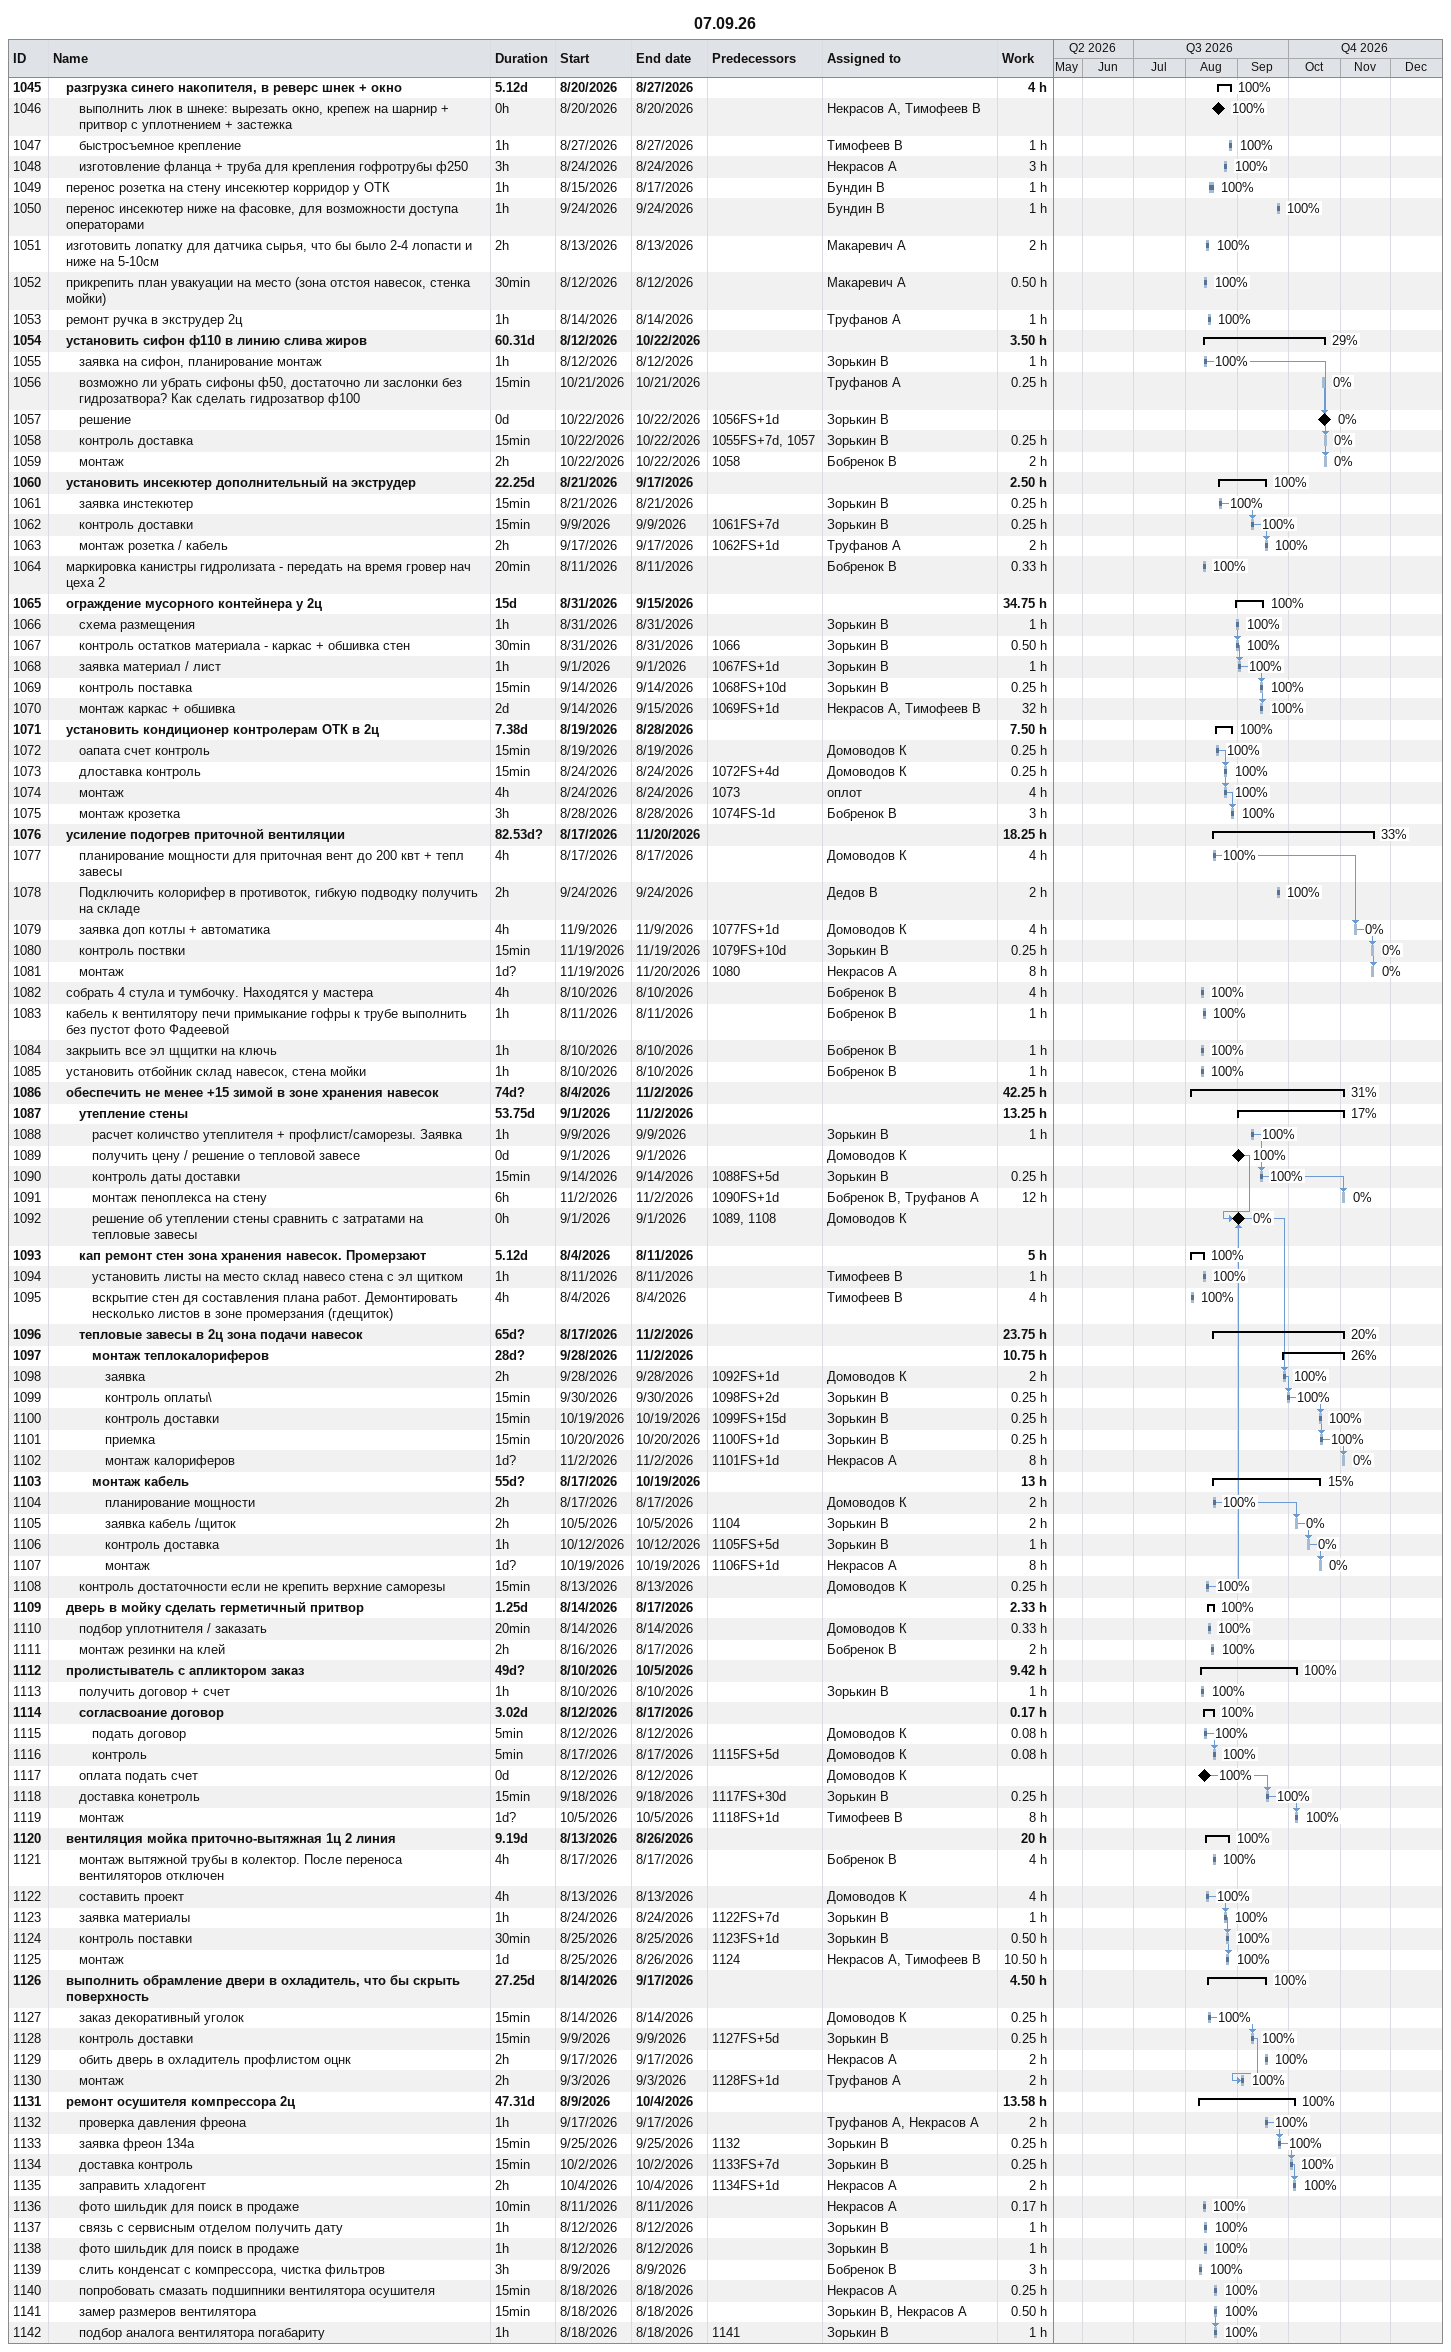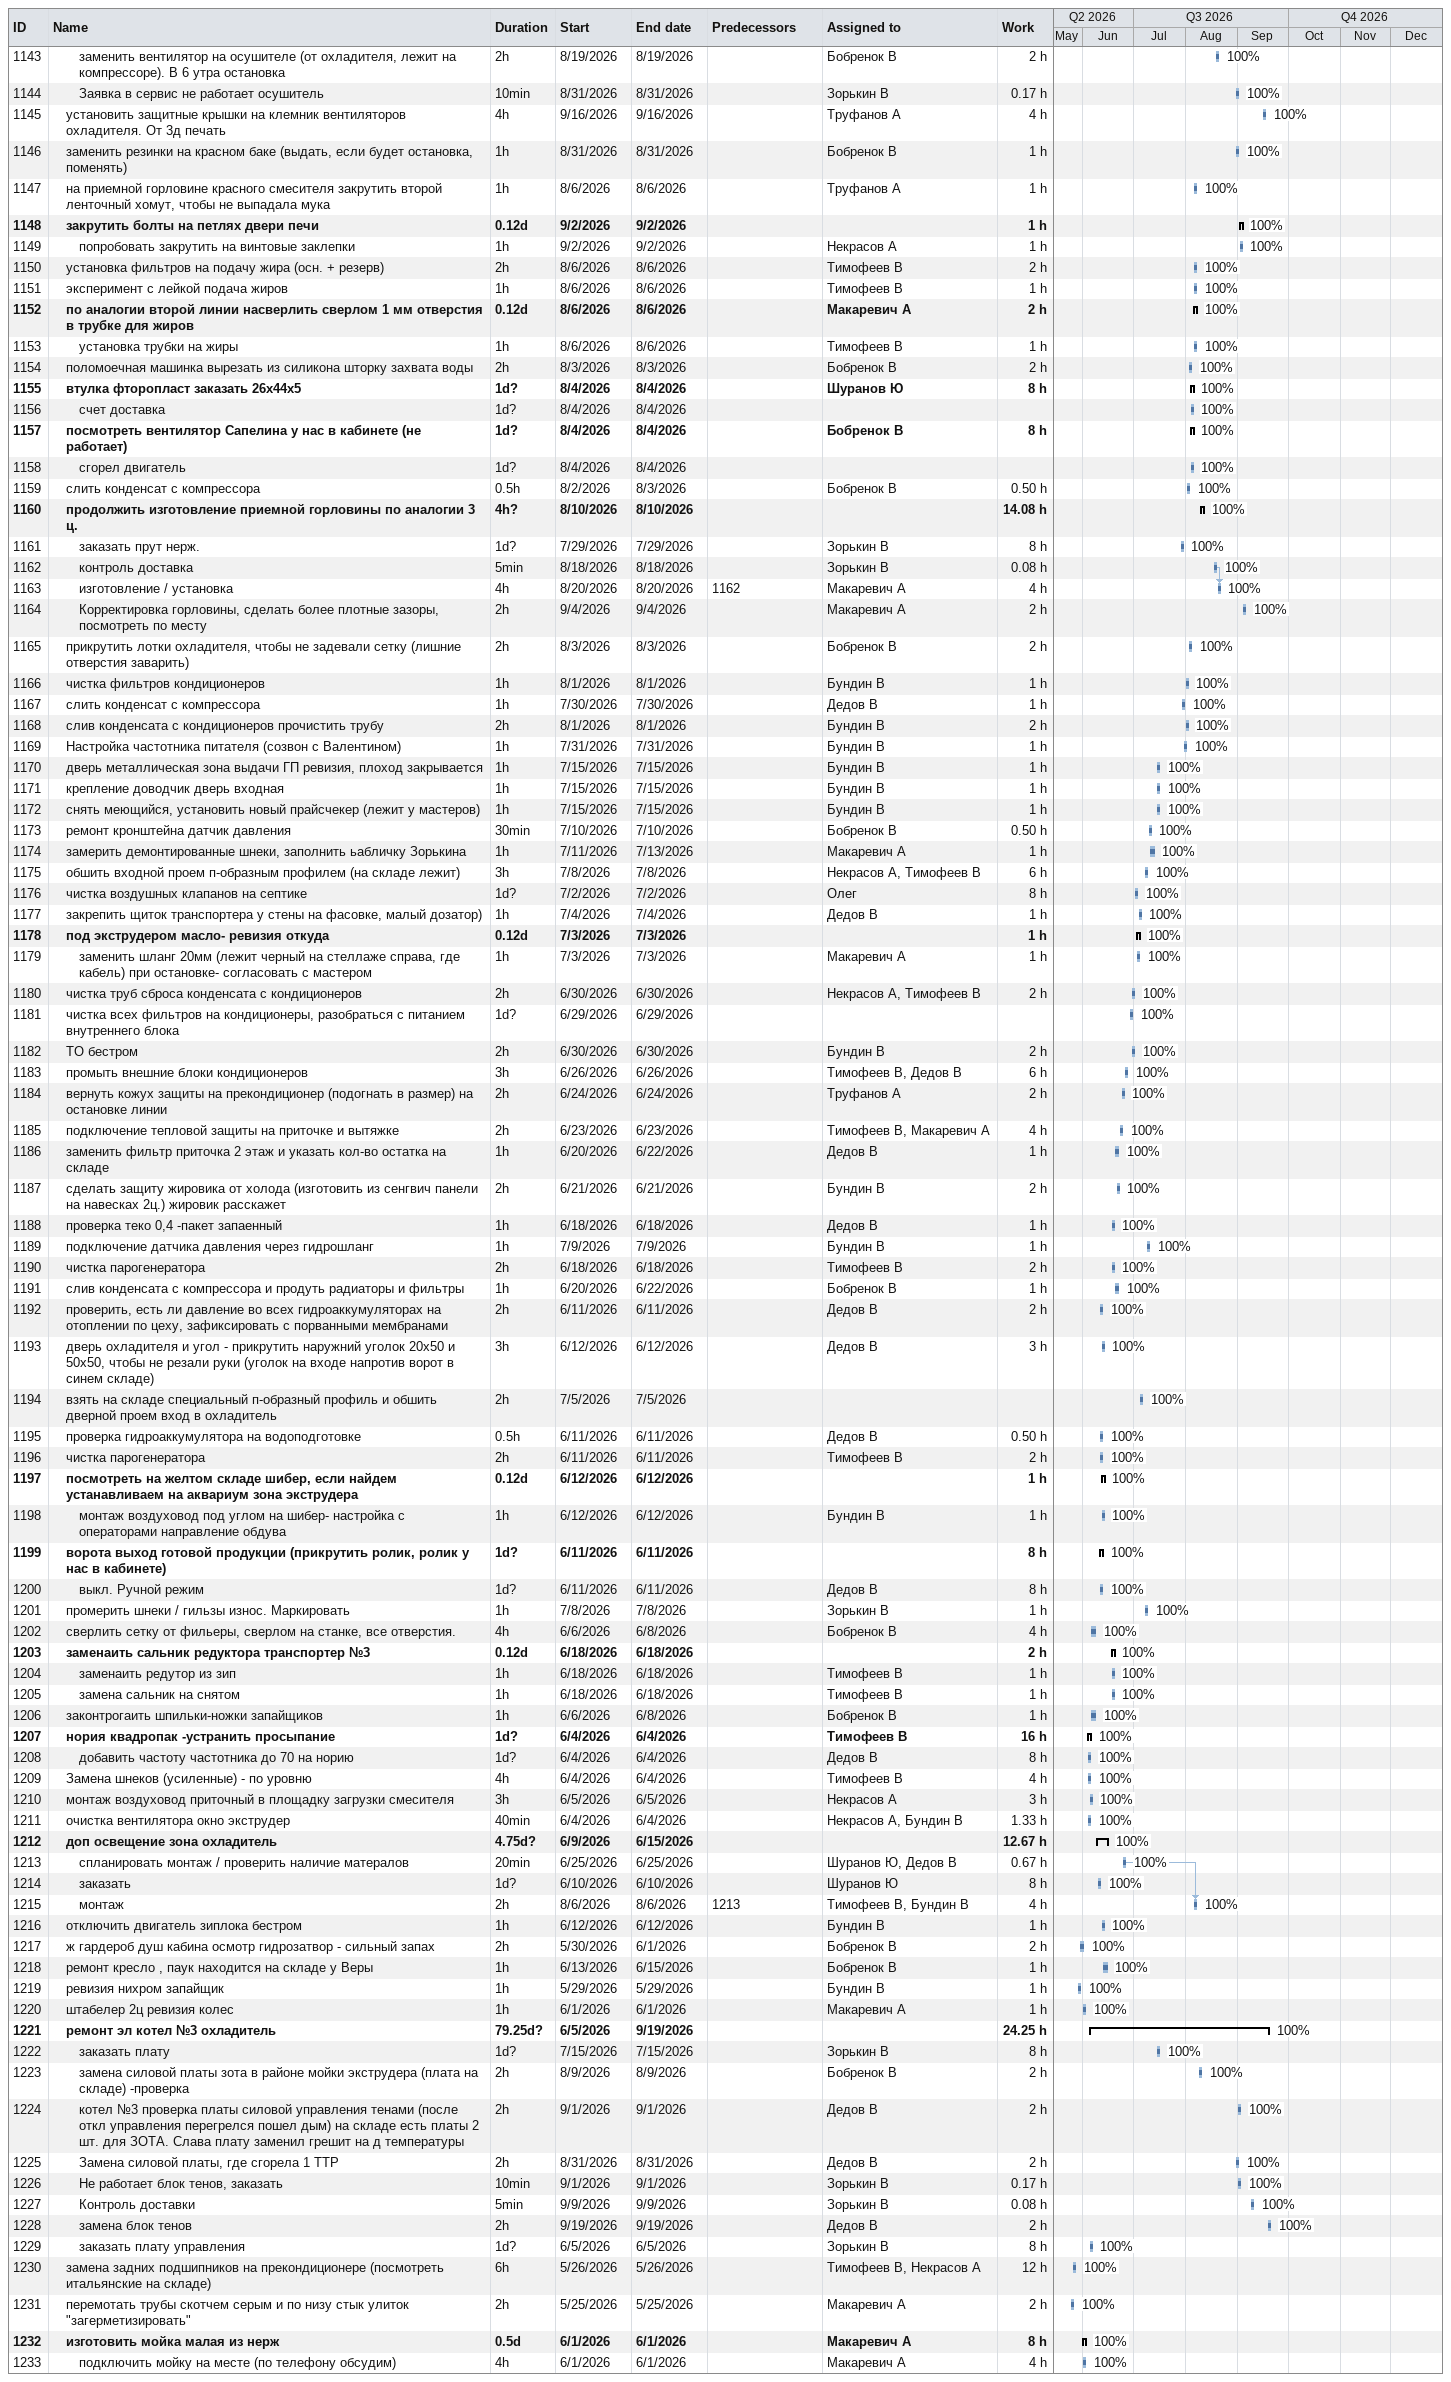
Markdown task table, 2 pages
07.09.26

| ID | Level | Task | Duration | Start | Finish | Predecessors | Resources | % complete | Work (h) |
|---|---|---|---|---|---|---|---|---|---|
| 1045 | 2 | **разгрузка синего накопителя, в реверс шнек + окно** | 5.12d | 2026-08-20 | 2026-08-27 |  |  | 100 | 4 |
| 1046 | 3 | выполнить люк в шнеке: вырезать окно, крепеж на шарнир + притвор с уплотнением + застежка | 0h | 2026-08-20 | 2026-08-20 |  | Некрасов А, Тимофеев В | 100 |  |
| 1047 | 3 | быстросъемное крепление | 1h | 2026-08-27 | 2026-08-27 |  | Тимофеев В | 100 | 1 |
| 1048 | 3 | изготовление фланца + труба для крепления гофротрубы ф250 | 3h | 2026-08-24 | 2026-08-24 |  | Некрасов А | 100 | 3 |
| 1049 | 2 | перенос розетка на стену инсекютер корридор у ОТК | 1h | 2026-08-15 | 2026-08-17 |  | Бундин В | 100 | 1 |
| 1050 | 2 | перенос инсекютер ниже на фасовке, для возможности доступа операторами | 1h | 2026-09-24 | 2026-09-24 |  | Бундин В | 100 | 1 |
| 1051 | 2 | изготовить лопатку для датчика сырья, что бы было 2-4 лопасти и ниже на 5-10см | 2h | 2026-08-13 | 2026-08-13 |  | Макаревич А | 100 | 2 |
| 1052 | 2 | прикрепить план увакуации на место (зона отстоя навесок, стенка мойки) | 30min | 2026-08-12 | 2026-08-12 |  | Макаревич А | 100 | 0.50 |
| 1053 | 2 | ремонт ручка в экструдер 2ц | 1h | 2026-08-14 | 2026-08-14 |  | Труфанов А | 100 | 1 |
| 1054 | 2 | **установить сифон ф110 в линию слива жиров** | 60.31d | 2026-08-12 | 2026-10-22 |  |  | 29 | 3.50 |
| 1055 | 3 | заявка на сифон, планирование монтаж | 1h | 2026-08-12 | 2026-08-12 |  | Зорькин В | 100 | 1 |
| 1056 | 3 | возможно ли убрать сифоны ф50, достаточно ли заслонки без гидрозатвора? Как сделать гидрозатвор ф100 | 15min | 2026-10-21 | 2026-10-21 |  | Труфанов А | 0 | 0.25 |
| 1057 | 3 | решение | 0d | 2026-10-22 | 2026-10-22 | 1056FS+1d | Зорькин В | 0 |  |
| 1058 | 3 | контроль доставка | 15min | 2026-10-22 | 2026-10-22 | 1055FS+7d, 1057 | Зорькин В | 0 | 0.25 |
| 1059 | 3 | монтаж | 2h | 2026-10-22 | 2026-10-22 | 1058 | Бобренок В | 0 | 2 |
| 1060 | 2 | **установить инсекютер дополнительный на экструдер** | 22.25d | 2026-08-21 | 2026-09-17 |  |  | 100 | 2.50 |
| 1061 | 3 | заявка инстекютер | 15min | 2026-08-21 | 2026-08-21 |  | Зорькин В | 100 | 0.25 |
| 1062 | 3 | контроль доставки | 15min | 2026-09-09 | 2026-09-09 | 1061FS+7d | Зорькин В | 100 | 0.25 |
| 1063 | 3 | монтаж розетка / кабель | 2h | 2026-09-17 | 2026-09-17 | 1062FS+1d | Труфанов А | 100 | 2 |
| 1064 | 2 | маркировка канистры гидролизата - передать на время гровер нач цеха 2 | 20min | 2026-08-11 | 2026-08-11 |  | Бобренок В | 100 | 0.33 |
| 1065 | 2 | **ограждение мусорного контейнера у 2ц** | 15d | 2026-08-31 | 2026-09-15 |  |  | 100 | 34.75 |
| 1066 | 3 | схема размещения | 1h | 2026-08-31 | 2026-08-31 |  | Зорькин В | 100 | 1 |
| 1067 | 3 | контроль остатков материала - каркас + обшивка стен | 30min | 2026-08-31 | 2026-08-31 | 1066 | Зорькин В | 100 | 0.50 |
| 1068 | 3 | заявка материал / лист | 1h | 2026-09-01 | 2026-09-01 | 1067FS+1d | Зорькин В | 100 | 1 |
| 1069 | 3 | контроль поставка | 15min | 2026-09-14 | 2026-09-14 | 1068FS+10d | Зорькин В | 100 | 0.25 |
| 1070 | 3 | монтаж каркас + обшивка | 2d | 2026-09-14 | 2026-09-15 | 1069FS+1d | Некрасов А, Тимофеев В | 100 | 32 |
| 1071 | 2 | **установить кондиционер контролерам ОТК в 2ц** | 7.38d | 2026-08-19 | 2026-08-28 |  |  | 100 | 7.50 |
| 1072 | 3 | оапата счет контроль | 15min | 2026-08-19 | 2026-08-19 |  | Домоводов К | 100 | 0.25 |
| 1073 | 3 | длоставка контроль | 15min | 2026-08-24 | 2026-08-24 | 1072FS+4d | Домоводов К | 100 | 0.25 |
| 1074 | 3 | монтаж | 4h | 2026-08-24 | 2026-08-24 | 1073 | оплот | 100 | 4 |
| 1075 | 3 | монтаж крозетка | 3h | 2026-08-28 | 2026-08-28 | 1074FS-1d | Бобренок В | 100 | 3 |
| 1076 | 2 | **усиление подогрев приточной вентиляции** | 82.53d? | 2026-08-17 | 2026-11-20 |  |  | 33 | 18.25 |
| 1077 | 3 | планирование мощности для приточная вент до 200 квт + тепл завесы | 4h | 2026-08-17 | 2026-08-17 |  | Домоводов К | 100 | 4 |
| 1078 | 3 | Подключить колорифер в противоток, гибкую подводку получить на складе | 2h | 2026-09-24 | 2026-09-24 |  | Дедов В | 100 | 2 |
| 1079 | 3 | заявка доп котлы + автоматика | 4h | 2026-11-09 | 2026-11-09 | 1077FS+1d | Домоводов К | 0 | 4 |
| 1080 | 3 | контроль поствки | 15min | 2026-11-19 | 2026-11-19 | 1079FS+10d | Зорькин В | 0 | 0.25 |
| 1081 | 3 | монтаж | 1d? | 2026-11-19 | 2026-11-20 | 1080 | Некрасов А | 0 | 8 |
| 1082 | 2 | собрать 4 стула и тумбочку. Находятся у мастера | 4h | 2026-08-10 | 2026-08-10 |  | Бобренок В | 100 | 4 |
| 1083 | 2 | кабель к вентилятору печи примыкание гофры к трубе выполнить без пустот фото Фадеевой | 1h | 2026-08-11 | 2026-08-11 |  | Бобренок В | 100 | 1 |
| 1084 | 2 | закрыить все эл щщитки на ключь | 1h | 2026-08-10 | 2026-08-10 |  | Бобренок В | 100 | 1 |
| 1085 | 2 | установить отбойник склад навесок, стена мойки | 1h | 2026-08-10 | 2026-08-10 |  | Бобренок В | 100 | 1 |
| 1086 | 2 | **обеспечить не менее +15 зимой в зоне хранения навесок** | 74d? | 2026-08-04 | 2026-11-02 |  |  | 31 | 42.25 |
| 1087 | 3 | **утепление стены** | 53.75d | 2026-09-01 | 2026-11-02 |  |  | 17 | 13.25 |
| 1088 | 4 | расчет количство утеплителя + профлист/саморезы. Заявка | 1h | 2026-09-09 | 2026-09-09 |  | Зорькин В | 100 | 1 |
| 1089 | 4 | получить цену / решение о тепловой завесе | 0d | 2026-09-01 | 2026-09-01 |  | Домоводов К | 100 |  |
| 1090 | 4 | контроль даты доставки | 15min | 2026-09-14 | 2026-09-14 | 1088FS+5d | Зорькин В | 100 | 0.25 |
| 1091 | 4 | монтаж пеноплекса на стену | 6h | 2026-11-02 | 2026-11-02 | 1090FS+1d | Бобренок В, Труфанов А | 0 | 12 |
| 1092 | 4 | решение об утеплении стены сравнить с затратами на тепловые завесы | 0h | 2026-09-01 | 2026-09-01 | 1089, 1108 | Домоводов К | 0 |  |
| 1093 | 3 | **кап ремонт стен зона хранения навесок. Промерзают** | 5.12d | 2026-08-04 | 2026-08-11 |  |  | 100 | 5 |
| 1094 | 4 | установить листы на место склад навесо стена с эл щитком | 1h | 2026-08-11 | 2026-08-11 |  | Тимофеев В | 100 | 1 |
| 1095 | 4 | вскрытие стен дя составления плана работ. Демонтировать несколько листов в зоне промерзания (гдещиток) | 4h | 2026-08-04 | 2026-08-04 |  | Тимофеев В | 100 | 4 |
| 1096 | 3 | **тепловые завесы в 2ц зона подачи навесок** | 65d? | 2026-08-17 | 2026-11-02 |  |  | 20 | 23.75 |
| 1097 | 4 | **монтаж теплокалориферов** | 28d? | 2026-09-28 | 2026-11-02 |  |  | 26 | 10.75 |
| 1098 | 5 | заявка | 2h | 2026-09-28 | 2026-09-28 | 1092FS+1d | Домоводов К | 100 | 2 |
| 1099 | 5 | контроль оплаты\ | 15min | 2026-09-30 | 2026-09-30 | 1098FS+2d | Зорькин В | 100 | 0.25 |
| 1100 | 5 | контроль доставки | 15min | 2026-10-19 | 2026-10-19 | 1099FS+15d | Зорькин В | 100 | 0.25 |
| 1101 | 5 | приемка | 15min | 2026-10-20 | 2026-10-20 | 1100FS+1d | Зорькин В | 100 | 0.25 |
| 1102 | 5 | монтаж калориферов | 1d? | 2026-11-02 | 2026-11-02 | 1101FS+1d | Некрасов А | 0 | 8 |
| 1103 | 4 | **монтаж кабель** | 55d? | 2026-08-17 | 2026-10-19 |  |  | 15 | 13 |
| 1104 | 5 | планирование мощности | 2h | 2026-08-17 | 2026-08-17 |  | Домоводов К | 100 | 2 |
| 1105 | 5 | заявка кабель /щиток | 2h | 2026-10-05 | 2026-10-05 | 1104 | Зорькин В | 0 | 2 |
| 1106 | 5 | контроль доставка | 1h | 2026-10-12 | 2026-10-12 | 1105FS+5d | Зорькин В | 0 | 1 |
| 1107 | 5 | монтаж | 1d? | 2026-10-19 | 2026-10-19 | 1106FS+1d | Некрасов А | 0 | 8 |
| 1108 | 3 | контроль достаточности если не крепить верхние саморезы | 15min | 2026-08-13 | 2026-08-13 |  | Домоводов К | 100 | 0.25 |
| 1109 | 2 | **дверь в мойку сделать герметичный притвор** | 1.25d | 2026-08-14 | 2026-08-17 |  |  | 100 | 2.33 |
| 1110 | 3 | подбор уплотнителя / заказать | 20min | 2026-08-14 | 2026-08-14 |  | Домоводов К | 100 | 0.33 |
| 1111 | 3 | монтаж резинки на клей | 2h | 2026-08-16 | 2026-08-17 |  | Бобренок В | 100 | 2 |
| 1112 | 2 | **пролистыватель с апликтором заказ** | 49d? | 2026-08-10 | 2026-10-05 |  |  | 100 | 9.42 |
| 1113 | 3 | получить договор + счет | 1h | 2026-08-10 | 2026-08-10 |  | Зорькин В | 100 | 1 |
| 1114 | 3 | **согласвоание договор** | 3.02d | 2026-08-12 | 2026-08-17 |  |  | 100 | 0.17 |
| 1115 | 4 | подать договор | 5min | 2026-08-12 | 2026-08-12 |  | Домоводов К | 100 | 0.08 |
| 1116 | 4 | контроль | 5min | 2026-08-17 | 2026-08-17 | 1115FS+5d | Домоводов К | 100 | 0.08 |
| 1117 | 3 | оплата подать счет | 0d | 2026-08-12 | 2026-08-12 |  | Домоводов К | 100 |  |
| 1118 | 3 | доставка конетроль | 15min | 2026-09-18 | 2026-09-18 | 1117FS+30d | Зорькин В | 100 | 0.25 |
| 1119 | 3 | монтаж | 1d? | 2026-10-05 | 2026-10-05 | 1118FS+1d | Тимофеев В | 100 | 8 |
| 1120 | 2 | **вентиляция мойка приточно-вытяжная 1ц 2 линия** | 9.19d | 2026-08-13 | 2026-08-26 |  |  | 100 | 20 |
| 1121 | 3 | монтаж вытяжной трубы в колектор. После переноса вентиляторов отключен | 4h | 2026-08-17 | 2026-08-17 |  | Бобренок В | 100 | 4 |
| 1122 | 3 | составить проект | 4h | 2026-08-13 | 2026-08-13 |  | Домоводов К | 100 | 4 |
| 1123 | 3 | заявка материалы | 1h | 2026-08-24 | 2026-08-24 | 1122FS+7d | Зорькин В | 100 | 1 |
| 1124 | 3 | контроль поставки | 30min | 2026-08-25 | 2026-08-25 | 1123FS+1d | Зорькин В | 100 | 0.50 |
| 1125 | 3 | монтаж | 1d | 2026-08-25 | 2026-08-26 | 1124 | Некрасов А, Тимофеев В | 100 | 10.50 |
| 1126 | 2 | **выполнить обрамление двери в охладитель, что бы скрыть поверхность** | 27.25d | 2026-08-14 | 2026-09-17 |  |  | 100 | 4.50 |
| 1127 | 3 | заказ декоративный уголок | 15min | 2026-08-14 | 2026-08-14 |  | Домоводов К | 100 | 0.25 |
| 1128 | 3 | контроль доставки | 15min | 2026-09-09 | 2026-09-09 | 1127FS+5d | Зорькин В | 100 | 0.25 |
| 1129 | 3 | обить дверь в охладитель профлистом оцнк | 2h | 2026-09-17 | 2026-09-17 |  | Некрасов А | 100 | 2 |
| 1130 | 3 | монтаж | 2h | 2026-09-03 | 2026-09-03 | 1128FS+1d | Труфанов А | 100 | 2 |
| 1131 | 2 | **ремонт осушителя компрессора 2ц** | 47.31d | 2026-08-09 | 2026-10-04 |  |  | 100 | 13.58 |
| 1132 | 3 | проверка давления фреона | 1h | 2026-09-17 | 2026-09-17 |  | Труфанов А, Некрасов А | 100 | 2 |
| 1133 | 3 | заявка фреон 134а | 15min | 2026-09-25 | 2026-09-25 | 1132 | Зорькин В | 100 | 0.25 |
| 1134 | 3 | доставка контроль | 15min | 2026-10-02 | 2026-10-02 | 1133FS+7d | Зорькин В | 100 | 0.25 |
| 1135 | 3 | заправить хладогент | 2h | 2026-10-04 | 2026-10-04 | 1134FS+1d | Некрасов А | 100 | 2 |
| 1136 | 3 | фото шильдик для поиск в продаже | 10min | 2026-08-11 | 2026-08-11 |  | Некрасов А | 100 | 0.17 |
| 1137 | 3 | связь с сервисным отделом получить дату | 1h | 2026-08-12 | 2026-08-12 |  | Зорькин В | 100 | 1 |
| 1138 | 3 | фото шильдик для поиск в продаже | 1h | 2026-08-12 | 2026-08-12 |  | Зорькин В | 100 | 1 |
| 1139 | 3 | слить конденсат с компрессора, чистка фильтров | 3h | 2026-08-09 | 2026-08-09 |  | Бобренок В | 100 | 3 |
| 1140 | 3 | попробовать смазать подшипники вентилятора осушителя | 15min | 2026-08-18 | 2026-08-18 |  | Некрасов А | 100 | 0.25 |
| 1141 | 3 | замер размеров вентилятора | 15min | 2026-08-18 | 2026-08-18 |  | Зорькин В, Некрасов А | 100 | 0.50 |
| 1142 | 3 | подбор аналога вентилятора погабариту | 1h | 2026-08-18 | 2026-08-18 | 1141 | Зорькин В | 100 | 1 |
| 1143 | 3 | заменить вентилятор на осушителе (от охладителя, лежит на компрессоре). В 6 утра остановка | 2h | 2026-08-19 | 2026-08-19 |  | Бобренок В | 100 | 2 |
| 1144 | 3 | Заявка в сервис не работает осушитель | 10min | 2026-08-31 | 2026-08-31 |  | Зорькин В | 100 | 0.17 |
| 1145 | 2 | установить защитные крышки на клемник вентиляторов охладителя. От 3д печать | 4h | 2026-09-16 | 2026-09-16 |  | Труфанов А | 100 | 4 |
| 1146 | 2 | заменить резинки на красном баке (выдать, если будет остановка, поменять) | 1h | 2026-08-31 | 2026-08-31 |  | Бобренок В | 100 | 1 |
| 1147 | 2 | на приемной горловине красного смесителя закрутить второй ленточный хомут, чтобы не выпадала мука | 1h | 2026-08-06 | 2026-08-06 |  | Труфанов А | 100 | 1 |
| 1148 | 2 | **закрутить болты на петлях двери печи** | 0.12d | 2026-09-02 | 2026-09-02 |  |  | 100 | 1 |
| 1149 | 3 | попробовать закрутить на винтовые заклепки | 1h | 2026-09-02 | 2026-09-02 |  | Некрасов А | 100 | 1 |
| 1150 | 2 | установка фильтров на подачу жира (осн. + резерв) | 2h | 2026-08-06 | 2026-08-06 |  | Тимофеев В | 100 | 2 |
| 1151 | 2 | эксперимент с лейкой подача жиров | 1h | 2026-08-06 | 2026-08-06 |  | Тимофеев В | 100 | 1 |
| 1152 | 2 | **по аналогии второй линии насверлить сверлом 1 мм отверстия в трубке для жиров** | 0.12d | 2026-08-06 | 2026-08-06 |  | Макаревич А | 100 | 2 |
| 1153 | 3 | установка трубки на жиры | 1h | 2026-08-06 | 2026-08-06 |  | Тимофеев В | 100 | 1 |
| 1154 | 2 | поломоечная машинка вырезать из силикона шторку захвата воды | 2h | 2026-08-03 | 2026-08-03 |  | Бобренок В | 100 | 2 |
| 1155 | 2 | **втулка фторопласт заказать 26х44х5** | 1d? | 2026-08-04 | 2026-08-04 |  | Шуранов Ю | 100 | 8 |
| 1156 | 3 | счет доставка | 1d? | 2026-08-04 | 2026-08-04 |  |  | 100 |  |
| 1157 | 2 | **посмотреть вентилятор Сапелина у нас в кабинете (не работает)** | 1d? | 2026-08-04 | 2026-08-04 |  | Бобренок В | 100 | 8 |
| 1158 | 3 | сгорел двигатель | 1d? | 2026-08-04 | 2026-08-04 |  |  | 100 |  |
| 1159 | 2 | слить конденсат с компрессора | 0.5h | 2026-08-02 | 2026-08-03 |  | Бобренок В | 100 | 0.50 |
| 1160 | 2 | **продолжить изготовление приемной горловины по аналогии 3 ц.** | 4h? | 2026-08-10 | 2026-08-10 |  |  | 100 | 14.08 |
| 1161 | 3 | заказать прут нерж. | 1d? | 2026-07-29 | 2026-07-29 |  | Зорькин В | 100 | 8 |
| 1162 | 3 | контроль доставка | 5min | 2026-08-18 | 2026-08-18 |  | Зорькин В | 100 | 0.08 |
| 1163 | 3 | изготовление / установка | 4h | 2026-08-20 | 2026-08-20 | 1162 | Макаревич А | 100 | 4 |
| 1164 | 3 | Корректировка горловины, сделать более плотные зазоры, посмотреть по месту | 2h | 2026-09-04 | 2026-09-04 |  | Макаревич А | 100 | 2 |
| 1165 | 2 | прикрутить лотки охладителя, чтобы не задевали сетку (лишние отверстия заварить) | 2h | 2026-08-03 | 2026-08-03 |  | Бобренок В | 100 | 2 |
| 1166 | 2 | чистка фильтров кондиционеров | 1h | 2026-08-01 | 2026-08-01 |  | Бундин В | 100 | 1 |
| 1167 | 2 | слить конденсат с компрессора | 1h | 2026-07-30 | 2026-07-30 |  | Дедов В | 100 | 1 |
| 1168 | 2 | слив конденсата с кондиционеров прочистить трубу | 2h | 2026-08-01 | 2026-08-01 |  | Бундин В | 100 | 2 |
| 1169 | 2 | Настройка частотника питателя (созвон с Валентином) | 1h | 2026-07-31 | 2026-07-31 |  | Бундин В | 100 | 1 |
| 1170 | 2 | дверь металлическая зона выдачи ГП ревизия, плоход закрывается | 1h | 2026-07-15 | 2026-07-15 |  | Бундин В | 100 | 1 |
| 1171 | 2 | крепление доводчик дверь входная | 1h | 2026-07-15 | 2026-07-15 |  | Бундин В | 100 | 1 |
| 1172 | 2 | снять меющийся, установить новый прайсчекер (лежит у мастеров) | 1h | 2026-07-15 | 2026-07-15 |  | Бундин В | 100 | 1 |
| 1173 | 2 | ремонт кронштейна датчик давления | 30min | 2026-07-10 | 2026-07-10 |  | Бобренок В | 100 | 0.50 |
| 1174 | 2 | замерить демонтированные шнеки, заполнить ьабличку Зорькина | 1h | 2026-07-11 | 2026-07-13 |  | Макаревич А | 100 | 1 |
| 1175 | 2 | обшить входной проем п-образным профилем (на складе лежит) | 3h | 2026-07-08 | 2026-07-08 |  | Некрасов А, Тимофеев В | 100 | 6 |
| 1176 | 2 | чистка воздушных клапанов на септике | 1d? | 2026-07-02 | 2026-07-02 |  | Олег | 100 | 8 |
| 1177 | 2 | закрепить щиток транспортера у стены на фасовке, малый дозатор) | 1h | 2026-07-04 | 2026-07-04 |  | Дедов В | 100 | 1 |
| 1178 | 2 | **под экструдером масло- ревизия откуда** | 0.12d | 2026-07-03 | 2026-07-03 |  |  | 100 | 1 |
| 1179 | 3 | заменить шланг 20мм (лежит черный на стеллаже справа, где кабель) при остановке- согласовать с мастером | 1h | 2026-07-03 | 2026-07-03 |  | Макаревич А | 100 | 1 |
| 1180 | 2 | чистка труб сброса конденсата с кондиционеров | 2h | 2026-06-30 | 2026-06-30 |  | Некрасов А, Тимофеев В | 100 | 2 |
| 1181 | 2 | чистка всех фильтров на кондиционеры, разобраться с питанием внутреннего блока | 1d? | 2026-06-29 | 2026-06-29 |  |  | 100 |  |
| 1182 | 2 | ТО бестром | 2h | 2026-06-30 | 2026-06-30 |  | Бундин В | 100 | 2 |
| 1183 | 2 | промыть внешние блоки кондиционеров | 3h | 2026-06-26 | 2026-06-26 |  | Тимофеев В, Дедов В | 100 | 6 |
| 1184 | 2 | вернуть кожух защиты на прекондиционер (подогнать в размер) на остановке линии | 2h | 2026-06-24 | 2026-06-24 |  | Труфанов А | 100 | 2 |
| 1185 | 2 | подключение тепловой защиты на приточке и вытяжке | 2h | 2026-06-23 | 2026-06-23 |  | Тимофеев В, Макаревич А | 100 | 4 |
| 1186 | 2 | заменить фильтр приточка 2 этаж и указать кол-во остатка на складе | 1h | 2026-06-20 | 2026-06-22 |  | Дедов В | 100 | 1 |
| 1187 | 2 | сделать защиту жировика от холода (изготовить из сенгвич панели на навесках 2ц.) жировик расскажет | 2h | 2026-06-21 | 2026-06-21 |  | Бундин В | 100 | 2 |
| 1188 | 2 | проверка теко 0,4 -пакет запаенный | 1h | 2026-06-18 | 2026-06-18 |  | Дедов В | 100 | 1 |
| 1189 | 2 | подключение датчика давления через гидрошланг | 1h | 2026-07-09 | 2026-07-09 |  | Бундин В | 100 | 1 |
| 1190 | 2 | чистка парогенератора | 2h | 2026-06-18 | 2026-06-18 |  | Тимофеев В | 100 | 2 |
| 1191 | 2 | слив конденсата с компрессора и продуть радиаторы и фильтры | 1h | 2026-06-20 | 2026-06-22 |  | Бобренок В | 100 | 1 |
| 1192 | 2 | проверить, есть ли давление во всех гидроаккумуляторах на отоплении по цеху, зафиксировать с порванными мембранами | 2h | 2026-06-11 | 2026-06-11 |  | Дедов В | 100 | 2 |
| 1193 | 2 | дверь охладителя и угол - прикрутить наружний уголок 20х50 и 50х50, чтобы не резали руки (уголок на входе напротив ворот в синем складе) | 3h | 2026-06-12 | 2026-06-12 |  | Дедов В | 100 | 3 |
| 1194 | 2 | взять на складе специальный п-образный профиль и обшить дверной проем вход в охладитель | 2h | 2026-07-05 | 2026-07-05 |  |  | 100 |  |
| 1195 | 2 | проверка гидроаккумулятора на водоподготовке | 0.5h | 2026-06-11 | 2026-06-11 |  | Дедов В | 100 | 0.50 |
| 1196 | 2 | чистка парогенератора | 2h | 2026-06-11 | 2026-06-11 |  | Тимофеев В | 100 | 2 |
| 1197 | 2 | **посмотреть на желтом складе шибер, если найдем устанавливаем на аквариум зона экструдера** | 0.12d | 2026-06-12 | 2026-06-12 |  |  | 100 | 1 |
| 1198 | 3 | монтаж воздуховод под углом на шибер- настройка с операторами направление обдува | 1h | 2026-06-12 | 2026-06-12 |  | Бундин В | 100 | 1 |
| 1199 | 2 | **ворота выход готовой продукции (прикрутить ролик, ролик у нас в кабинете)** | 1d? | 2026-06-11 | 2026-06-11 |  |  | 100 | 8 |
| 1200 | 3 | выкл. Ручной режим | 1d? | 2026-06-11 | 2026-06-11 |  | Дедов В | 100 | 8 |
| 1201 | 2 | промерить шнеки / гильзы износ. Маркировать | 1h | 2026-07-08 | 2026-07-08 |  | Зорькин В | 100 | 1 |
| 1202 | 2 | сверлить сетку от фильеры, сверлом на станке, все отверстия. | 4h | 2026-06-06 | 2026-06-08 |  | Бобренок В | 100 | 4 |
| 1203 | 2 | **заменаить сальник редуктора транспортер №3** | 0.12d | 2026-06-18 | 2026-06-18 |  |  | 100 | 2 |
| 1204 | 3 | заменаить редутор из зип | 1h | 2026-06-18 | 2026-06-18 |  | Тимофеев В | 100 | 1 |
| 1205 | 3 | замена сальник на снятом | 1h | 2026-06-18 | 2026-06-18 |  | Тимофеев В | 100 | 1 |
| 1206 | 2 | законтрогаить шпильки-ножки запайщиков | 1h | 2026-06-06 | 2026-06-08 |  | Бобренок В | 100 | 1 |
| 1207 | 2 | **нория квадропак -устранить просыпание** | 1d? | 2026-06-04 | 2026-06-04 |  | Тимофеев В | 100 | 16 |
| 1208 | 3 | добавить частоту частотника до 70 на норию | 1d? | 2026-06-04 | 2026-06-04 |  | Дедов В | 100 | 8 |
| 1209 | 2 | Замена шнеков (усиленные) - по уровню | 4h | 2026-06-04 | 2026-06-04 |  | Тимофеев В | 100 | 4 |
| 1210 | 2 | монтаж воздуховод приточный в площадку загрузки смесителя | 3h | 2026-06-05 | 2026-06-05 |  | Некрасов А | 100 | 3 |
| 1211 | 2 | очистка вентилятора окно экструдер | 40min | 2026-06-04 | 2026-06-04 |  | Некрасов А, Бундин В | 100 | 1.33 |
| 1212 | 2 | **доп освещение зона охладитель** | 4.75d? | 2026-06-09 | 2026-06-15 |  |  | 100 | 12.67 |
| 1213 | 3 | спланировать монтаж / проверить наличие матералов | 20min | 2026-06-25 | 2026-06-25 |  | Шуранов Ю, Дедов В | 100 | 0.67 |
| 1214 | 3 | заказать | 1d? | 2026-06-10 | 2026-06-10 |  | Шуранов Ю | 100 | 8 |
| 1215 | 3 | монтаж | 2h | 2026-08-06 | 2026-08-06 | 1213 | Тимофеев В, Бундин В | 100 | 4 |
| 1216 | 2 | отключить двигатель зиплока бестром | 1h | 2026-06-12 | 2026-06-12 |  | Бундин В | 100 | 1 |
| 1217 | 2 | ж гардероб душ кабина осмотр гидрозатвор - сильный запах | 2h | 2026-05-30 | 2026-06-01 |  | Бобренок В | 100 | 2 |
| 1218 | 2 | ремонт кресло , паук находится на складе у Веры | 1h | 2026-06-13 | 2026-06-15 |  | Бобренок В | 100 | 1 |
| 1219 | 2 | ревизия нихром запайщик | 1h | 2026-05-29 | 2026-05-29 |  | Бундин В | 100 | 1 |
| 1220 | 2 | штабелер 2ц ревизия колес | 1h | 2026-06-01 | 2026-06-01 |  | Макаревич А | 100 | 1 |
| 1221 | 2 | **ремонт эл котел №3 охладитель** | 79.25d? | 2026-06-05 | 2026-09-19 |  |  | 100 | 24.25 |
| 1222 | 3 | заказать плату | 1d? | 2026-07-15 | 2026-07-15 |  | Зорькин В | 100 | 8 |
| 1223 | 3 | замена силовой платы зота в районе мойки экструдера (плата на складе) -проверка | 2h | 2026-08-09 | 2026-08-09 |  | Бобренок В | 100 | 2 |
| 1224 | 3 | котел №3 проверка платы силовой управления тенами (после откл управления перегрелся пошел дым) на складе есть платы 2 шт. для ЗОТА. Слава плату заменил грешит на д температуры | 2h | 2026-09-01 | 2026-09-01 |  | Дедов В | 100 | 2 |
| 1225 | 3 | Замена силовой платы, где сгорела 1 ТТР | 2h | 2026-08-31 | 2026-08-31 |  | Дедов В | 100 | 2 |
| 1226 | 3 | Не работает блок тенов, заказать | 10min | 2026-09-01 | 2026-09-01 |  | Зорькин В | 100 | 0.17 |
| 1227 | 3 | Контроль доставки | 5min | 2026-09-09 | 2026-09-09 |  | Зорькин В | 100 | 0.08 |
| 1228 | 3 | замена блок тенов | 2h | 2026-09-19 | 2026-09-19 |  | Дедов В | 100 | 2 |
| 1229 | 3 | заказать плату управления | 1d? | 2026-06-05 | 2026-06-05 |  | Зорькин В | 100 | 8 |
| 1230 | 2 | замена задних подшипников на прекондиционере (посмотреть итальянские на складе) | 6h | 2026-05-26 | 2026-05-26 |  | Тимофеев В, Некрасов А | 100 | 12 |
| 1231 | 2 | перемотать трубы скотчем серым и по низу стык улиток "загерметизировать" | 2h | 2026-05-25 | 2026-05-25 |  | Макаревич А | 100 | 2 |
| 1232 | 2 | **изготовить мойка малая из нерж** | 0.5d | 2026-06-01 | 2026-06-01 |  | Макаревич А | 100 | 8 |
| 1233 | 3 | подключить мойку на месте (по телефону обсудим) | 4h | 2026-06-01 | 2026-06-01 |  | Макаревич А | 100 | 4 |
